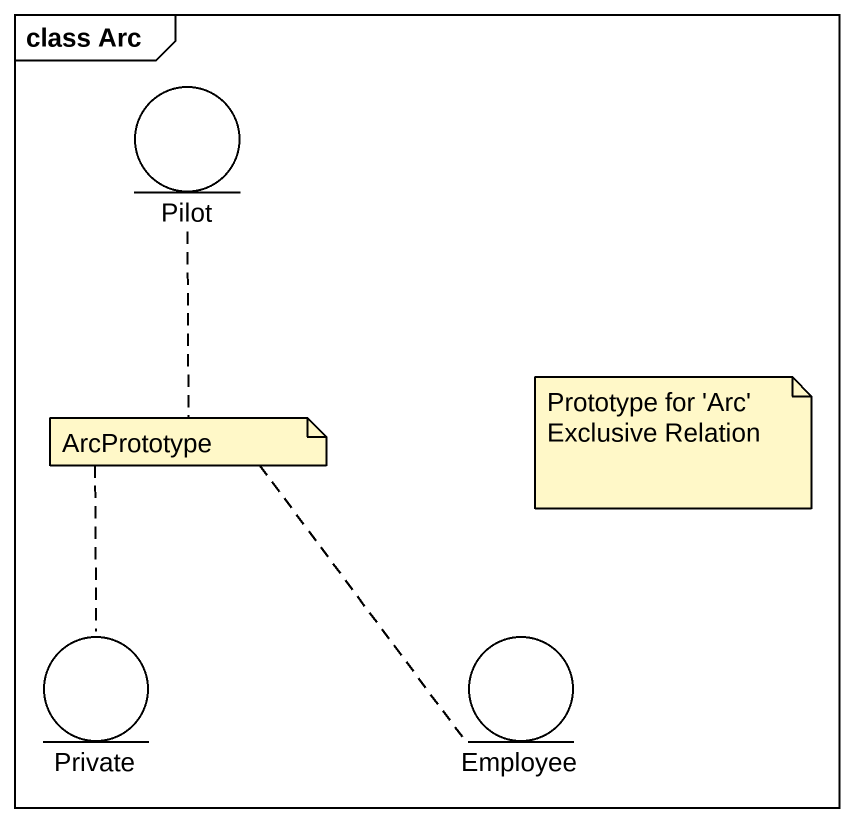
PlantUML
@startuml
mainframe class Arc
entity Pilot
entity Private
entity Employee
note as N1
  ArcPrototype
end note
N1 .. Employee
N1 .. Pilot
N1 .. Private
note as N2
  Prototype for 'Arc'
  Exclusive Relation
end note
@enduml
